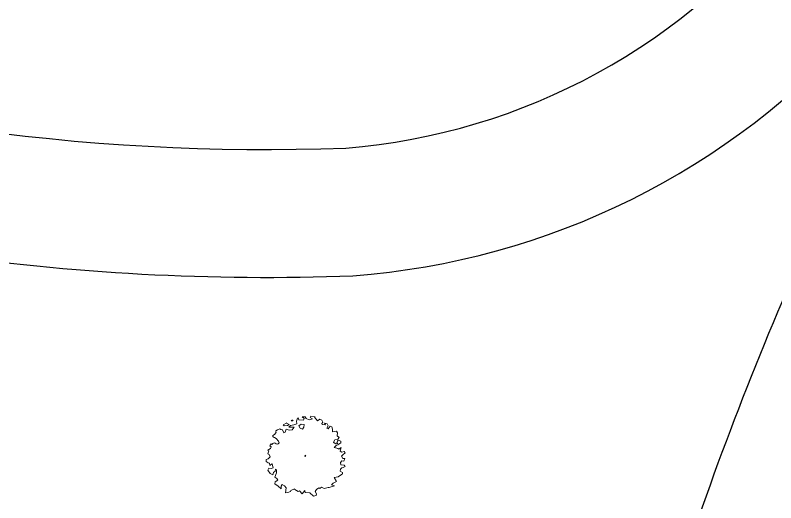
# Model space of a CAD drawing. Extents: x 2080 to 102399, y 2071 to 93424.
# Drawn here: x 82220 to 83291, y 81827 to 82514 of the extents above; entities that cross this region are included whole.
import ezdxf

# ---------------------------------------------------------------- set-up
doc = ezdxf.new("R2010")
doc.units = 0
doc.header["$LTSCALE"] = 20
doc.header["$MEASUREMENT"] = 0
doc.layers.add('Mango tree', color=96, linetype='Continuous', lineweight=5)
doc.layers.add('sappotta', color=114, linetype='Continuous', lineweight=5)
doc.layers.add('road', color=2, linetype='Continuous')

# ---------------------------------------------------------------- blocks, each defined once
blk = doc.blocks.new('NEEM')
at = {"layer": 'sappotta', "linetype": 'Continuous'}
for p, q in [((-0.213, 1.092), (-0.242, 1.007)), ((-0.191, 1.099), (-0.213, 1.092)), ((-0.177, 1.048), (-0.191, 1.099)), ((0.003, 1.132), (-0.083, 1.127)), ((-0.083, 1.127), (-0.023, 1.083)), ((-0.023, 1.083), (-0.043, 1.039)), ((0.03, 1.077), (0.003, 1.132)), ((0.114, 1.043), (0.03, 1.077)), ((0.162, 1.144), (0.142, 1.112)), ((0.142, 1.112), (0.216, 1.072)), ((0.283, 1.13), (0.162, 1.144)), ((0.267, 1.123), (0.283, 1.13)), ((0.351, 1.016), (0.267, 1.123)), ((-0.517, 0.963), (-0.614, 0.901)), ((-0.614, 0.901), (-0.589, 0.87)), ((-0.589, 0.87), (-0.494, 0.884)), ((-0.521, 0.945), (-0.521, 0.945)), ((-0.449, 0.913), (-0.521, 0.945)), ((-0.494, 0.884), (-0.449, 0.913)), ((-0.415, 0.884), (-0.459, 0.839)), ((-0.32, 0.906), (-0.415, 0.884)), ((-0.359, 1.043), (-0.396, 1.016)), ((-0.396, 1.016), (-0.345, 1.011)), ((-0.345, 1.011), (-0.34, 1.039)), ((-0.23, 0.935), (-0.32, 0.906)), ((-0.242, 1.007), (-0.23, 0.935)), ((-0.043, 1.039), (-0.177, 1.048)), ((-0.108, 0.922), (-0.177, 0.872)), ((-0.177, 0.872), (-0.139, 0.809)), ((-0.027, 0.908), (-0.108, 0.922)), ((-0.034, 0.839), (-0.027, 0.908)), ((0.216, 1.072), (0.114, 1.043)), ((0.421, 1.063), (0.351, 1.016)), ((0.473, 1.03), (0.421, 1.063)), ((0.472, 0.942), (0.501, 0.982)), ((0.483, 0.908), (0.472, 0.942)), ((0.501, 0.982), (0.473, 1.03)), ((0.581, 0.9), (0.483, 0.908)), ((0.551, 0.95), (0.581, 0.9)), ((0.627, 0.928), (0.551, 0.95)), ((0.616, 0.806), (0.654, 0.87)), ((0.654, 0.87), (0.627, 0.928)), ((-0.818, 0.692), (-0.85, 0.638)), ((-0.783, 0.757), (-0.83, 0.729)), ((-0.83, 0.729), (-0.826, 0.714)), ((-0.826, 0.714), (-0.818, 0.692)), ((-0.749, 0.774), (-0.783, 0.757)), ((-0.717, 0.789), (-0.749, 0.774)), ((-0.689, 0.772), (-0.717, 0.789)), ((-0.638, 0.758), (-0.689, 0.772)), ((-0.598, 0.672), (-0.638, 0.758)), ((-0.562, 0.699), (-0.598, 0.672)), ((-0.533, 0.776), (-0.562, 0.699)), ((-0.452, 0.75), (-0.533, 0.776)), ((-0.459, 0.839), (-0.303, 0.837)), ((-0.361, 0.762), (-0.452, 0.75)), ((-0.303, 0.837), (-0.361, 0.762)), ((-0.139, 0.809), (-0.067, 0.78)), ((-0.067, 0.78), (-0.034, 0.839)), ((0.66, 0.788), (0.616, 0.806)), ((0.715, 0.86), (0.66, 0.788)), ((0.762, 0.844), (0.715, 0.86)), ((0.783, 0.779), (0.762, 0.844)), ((0.776, 0.704), (0.783, 0.779)), ((0.888, 0.723), (0.776, 0.704)), ((0.924, 0.679), (0.888, 0.723)), ((0.913, 0.591), (0.924, 0.679)), ((-0.892, 0.613), (-0.923, 0.594)), ((-0.923, 0.594), (-0.895, 0.555)), ((-0.895, 0.555), (-0.868, 0.54)), ((-0.85, 0.638), (-0.892, 0.613)), ((-0.868, 0.54), (-0.818, 0.517)), ((-0.818, 0.517), (-0.752, 0.44)), ((-0.752, 0.44), (-0.735, 0.394)), ((0.804, 0.415), (0.84, 0.475)), ((0.84, 0.475), (0.934, 0.5)), ((0.917, 0.437), (0.904, 0.404)), ((0.964, 0.541), (0.913, 0.591)), ((0.942, 0.471), (0.917, 0.437)), ((0.934, 0.5), (0.964, 0.541)), ((1.014, 0.439), (0.942, 0.471)), ((1.018, 0.389), (1.014, 0.439)), ((-0.978, 0.229), (-1.023, 0.208)), ((-0.96, 0.366), (-0.994, 0.31)), ((-0.994, 0.31), (-0.961, 0.275)), ((-0.961, 0.275), (-0.978, 0.229)), ((-0.935, 0.345), (-0.96, 0.366)), ((-0.908, 0.372), (-0.935, 0.345)), ((-0.87, 0.389), (-0.908, 0.372)), ((-0.846, 0.386), (-0.87, 0.389)), ((-0.821, 0.367), (-0.846, 0.386)), ((-0.788, 0.359), (-0.821, 0.367)), ((-0.757, 0.361), (-0.788, 0.359)), ((-0.735, 0.394), (-0.757, 0.361)), ((0.86, 0.367), (0.804, 0.415)), ((0.829, 0.259), (0.888, 0.326)), ((0.838, 0.262), (0.829, 0.259)), ((0.931, 0.228), (0.838, 0.262)), ((0.933, 0.378), (0.86, 0.367)), ((0.888, 0.326), (0.93, 0.332)), ((0.904, 0.404), (0.933, 0.378)), ((0.93, 0.332), (1.018, 0.389)), ((0.962, 0.217), (0.931, 0.228)), ((1.025, 0.259), (0.962, 0.217)), ((0.996, 0.16), (1.025, 0.259)), ((-1.023, 0.208), (-1.062, 0.182)), ((-1.062, 0.182), (-1.02, 0.162)), ((-1.02, 0.162), (-1.049, 0.084)), ((-1.049, 0.084), (-1.017, 0.059)), ((-1.017, 0.059), (-0.991, -0.002)), ((0.02, 0.041), (-0.009, 0.024)), ((-0.009, 0.024), (0, 0)), ((0, 0), (0.014, 0.011)), ((0.014, 0.011), (0.027, 0.031)), ((1.046, 0.129), (0.996, 0.16)), ((1.029, 0.011), (1.074, 0.049)), ((1.074, -0.047), (1.029, 0.011)), ((1.109, 0.149), (1.046, 0.129)), ((1.074, 0.049), (1.137, 0.114)), ((1.137, 0.114), (1.109, 0.149)), ((-1.097, -0.077), (-1.098, -0.14)), ((-1.098, -0.14), (-1.044, -0.173)), ((-1.048, -0.062), (-1.097, -0.077)), ((-0.991, -0.002), (-1.048, -0.062)), ((-1.044, -0.173), (-1.007, -0.185)), ((-1.007, -0.185), (-0.992, -0.244)), ((-0.992, -0.244), (-0.937, -0.198)), ((-0.937, -0.198), (-0.93, -0.213)), ((-0.93, -0.213), (-0.902, -0.318)), ((1.007, -0.166), (1.046, -0.114)), ((1.016, -0.234), (1.007, -0.166)), ((1.046, -0.114), (1.1, -0.129)), ((1.129, -0.047), (1.074, -0.047)), ((1.1, -0.129), (1.129, -0.047)), ((-1.025, -0.325), (-1.052, -0.378)), ((-1.052, -0.378), (-0.982, -0.471)), ((-0.953, -0.336), (-1.025, -0.325)), ((-0.902, -0.318), (-0.953, -0.336)), ((-0.888, -0.446), (-0.848, -0.411)), ((-0.848, -0.411), (-0.837, -0.355)), ((-0.837, -0.355), (-0.803, -0.383)), ((-0.803, -0.383), (-0.803, -0.452)), ((0.992, -0.411), (1.004, -0.349)), ((1.066, -0.443), (0.992, -0.411)), ((1.004, -0.349), (1.045, -0.311)), ((1.11, -0.243), (1.016, -0.234)), ((1.045, -0.311), (1.083, -0.306)), ((1.083, -0.306), (1.137, -0.273)), ((1.137, -0.273), (1.11, -0.243)), ((-0.982, -0.471), (-0.91, -0.516)), ((-0.91, -0.516), (-0.888, -0.446)), ((-0.803, -0.452), (-0.853, -0.576)), ((-0.853, -0.576), (-0.797, -0.619)), ((-0.797, -0.619), (-0.766, -0.668)), ((0.826, -0.591), (0.943, -0.565)), ((0.887, -0.704), (0.826, -0.591)), ((0.943, -0.565), (1.032, -0.503)), ((1.032, -0.503), (1.061, -0.484)), ((1.061, -0.484), (1.066, -0.443)), ((-0.844, -0.71), (-0.852, -0.77)), ((-0.852, -0.77), (-0.758, -0.838)), ((-0.766, -0.668), (-0.844, -0.71)), ((-0.758, -0.838), (-0.675, -0.912)), ((-0.676, -0.836), (-0.649, -0.791)), ((-0.675, -0.912), (-0.676, -0.836)), ((-0.649, -0.791), (-0.582, -0.82)), ((-0.582, -0.82), (-0.534, -0.881)), ((0.423, -0.897), (0.47, -0.86)), ((0.47, -0.86), (0.543, -0.896)), ((0.68, -0.867), (0.834, -0.828)), ((0.751, -0.797), (0.797, -0.747)), ((0.834, -0.828), (0.751, -0.797)), ((0.797, -0.747), (0.887, -0.704)), ((-0.534, -0.881), (-0.554, -1.025)), ((-0.554, -1.025), (-0.486, -1.015)), ((-0.486, -1.015), (-0.413, -0.988)), ((-0.413, -0.988), (-0.401, -0.955)), ((-0.401, -0.955), (-0.302, -0.907)), ((-0.302, -0.907), (-0.286, -0.926)), ((-0.286, -0.926), (-0.197, -0.986)), ((-0.197, -0.986), (-0.157, -0.969)), ((-0.157, -0.969), (-0.078, -1.049)), ((-0.078, -1.049), (-0.006, -0.96)), ((-0.006, -0.96), (0.006, -1.017)), ((0.006, -1.017), (0.139, -1.026)), ((0.139, -1.026), (0.236, -1.115)), ((0.287, -0.982), (0.327, -0.932)), ((0.324, -1.046), (0.287, -0.982)), ((0.314, -1.096), (0.324, -1.046)), ((0.327, -0.932), (0.391, -0.879)), ((0.391, -0.879), (0.423, -0.897)), ((0.543, -0.896), (0.652, -0.871)), ((0.652, -0.871), (0.68, -0.867)), ((0.236, -1.115), (0.314, -1.096))]:
    blk.add_line(p, q, dxfattribs=at)

msp = doc.modelspace()

# ---------------------------------------------------------------- linework, layer by layer
at = {"linetype": 'Continuous', "ltscale": 0.5}
msp.add_arc((87591.967, 80275.249), 4667.767, 153.233539, 166.076429, dxfattribs=at)
at = {"layer": 'road', "linetype": 'Continuous', "ltscale": 0.5}
for centre, radius, start, end in [((82616.27, 83206.801), 882.838, 274.4948, 322.870705), ((82617.372, 83202.819), 1058.782, 274.242416, 318.541073), ((82572.038, 85345.71), 3021.161, 251.04803, 272.15148), ((82572.038, 85345.71), 3201.161, 250.933868, 272.213858)]:
    msp.add_arc(centre, radius, start, end, dxfattribs=at)

# ---------------------------------------------------------------- block references
at = {"layer": 'Mango tree', "linetype": 'Continuous', "xscale": 49.73619491429417, "yscale": 49.73619491429417, "zscale": 49.73619491429417}
msp.add_blockref('NEEM', (82628.149, 81892.089), dxfattribs=at)

doc.saveas('drawing.dxf')
